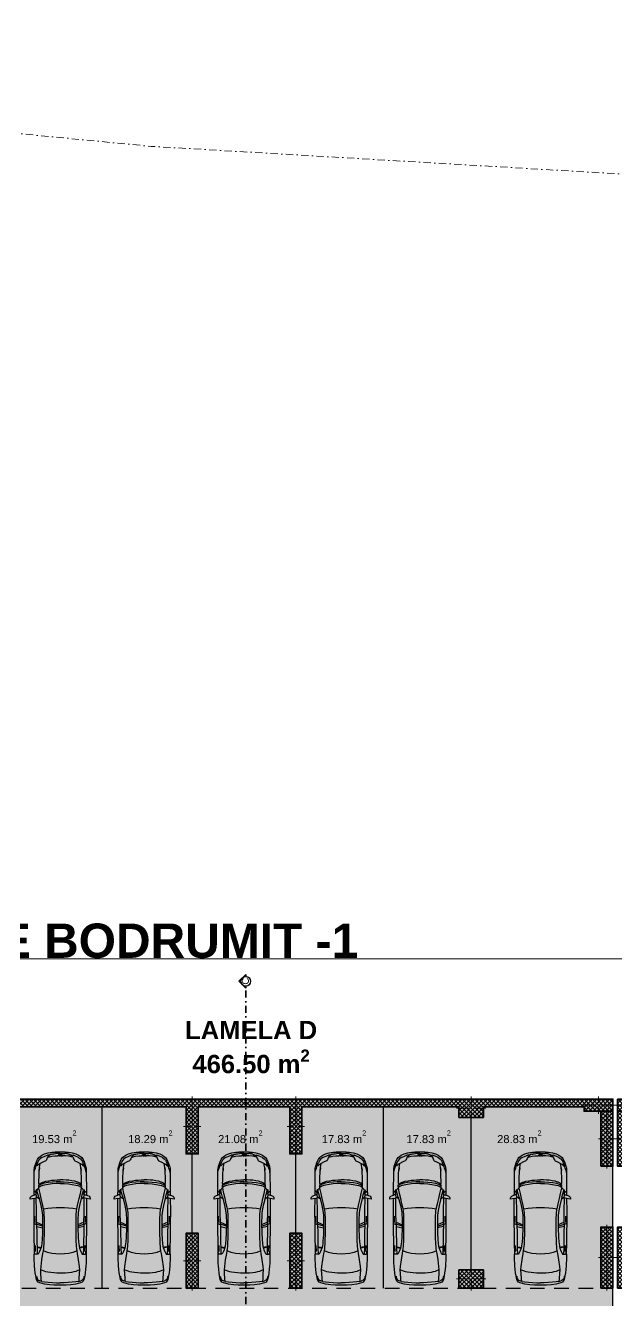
# Model space of a CAD drawing. Header units: millimetres. Extents: x -38220 to 93650, y -79022 to 35214.
# Drawn here: x 32836 to 52215, y -6606 to 35214 of the extents above; entities that cross this region are included whole.
import ezdxf

# ---------------------------------------------------------------- set-up
doc = ezdxf.new("R2010")
doc.units = ezdxf.units.MM
doc.header["$MEASUREMENT"] = 0
doc.linetypes.add('Dot & Dashed', pattern=[502.708322, 238.125, -132.291667, 0, -132.291655])
doc.linetypes.add('Long Dashed', pattern=[793.749976, 476.249993, -317.499983])
for name, color, linetype, lineweight, true_color in [('A - Fill Zone_Pen_No__102', 7, 'Continuous', 13, 0xcccccc), ('A - Fill Zone_Pen_No__156', 7, 'Continuous', 20, 0x54689e), ('A - Fill Zone_Pen_No__176', 7, 'Continuous', 15, 0x93a0c6), ('A - Parcelat_Pen_No__161', 7, 'Continuous', 13, 0x6a6a6a), ('A - Prerjet_Pen_No__48', 7, 'Continuous', 25, 0xa80f02), ('A - Prerjet_Pen_No__8', 7, 'Continuous', 35, 0xa80f02), ('Annotation - Text_Pen_No__48', 7, 'Continuous', 25, 0xa80f02), ('Annotation - Text_Pen_No__62', 7, 'Continuous', 20, 0xaaaaaa)]:
    doc.layers.add(name, color=color, linetype=linetype, lineweight=lineweight, true_color=true_color)
for name, color, linetype in [('A - Muret', 7, 'Continuous'), ('A - Prerjet', 7, 'Continuous'), ('A - Shtyllat', 7, 'Continuous'), ('A1 - Bodrumi -1', 7, 'Continuous')]:
    doc.layers.add(name, color=color, linetype=linetype)
for name, color, linetype, lineweight in [('A - Muret_Pen_No__101', 252, 'Continuous', 13), ('A - Muret_Pen_No__7', 7, 'Continuous', 35), ('A - Rrugë_Pen_No__1', 7, 'Continuous', 13), ('A - Shtyllat_Pen_No__1', 7, 'Continuous', 13), ('A - Shtyllat_Pen_No__7', 7, 'Continuous', 35), ('A -Polyline_Pen_No__42', 8, 'Continuous', 25), ('A1 - Bodrumi -1_Pen_No__42', 8, 'Continuous', 25), ('Interior - Furniture _Pen_No__42', 8, 'Continuous', 25)]:
    doc.layers.add(name, color=color, linetype=linetype, lineweight=lineweight)
doc.styles.add('GENERATED_STYLE_1', font='')
doc.styles.add('GENERATED_STYLE_2', font='')
doc.styles.get('GENERATED_STYLE_1').set_extended_font_data('Arial', bold=True)
doc.styles.get('GENERATED_STYLE_2').set_extended_font_data('Arial')
pattern_1 = [(45, (0, 0), (-68.9429, 68.9429), []), (135, (0, 0), (68.9429, 68.9429), [])]

# ---------------------------------------------------------------- blocks, each defined once
blk = doc.blocks.new('Slab_2', base_point=(27550, -19001))
at = {"layer": 'A1 - Bodrumi -1_Pen_No__42', "color": 8, "linetype": 'Continuous', "lineweight": 25, "flags": 128}
blk.add_lwpolyline([(27550, -19001), (52100, -19001), (52100, 0), (27550, 0)], close=True, dxfattribs=at)
blk = doc.blocks.new('Wall_2', base_point=(27550, 0))
at = {"layer": 'A - Muret_Pen_No__101', "linetype": 'Continuous', "lineweight": 13}
h = blk.add_hatch(dxfattribs=at)
h.set_pattern_fill('Concrete_Block', color=252, style=0, pattern_type=2)
h.set_pattern_definition(pattern_1)
h.paths.add_polyline_path([(31800, 0), (28500, 0), (28500, -250), (31800, -250)])
h = blk.add_hatch(dxfattribs=at)
h.set_pattern_fill('Concrete_Block', color=252, style=0, pattern_type=2)
h.set_pattern_definition(pattern_1)
h.paths.add_polyline_path([(32600, 0), (32600, -250), (38100, -250), (38100, 0)])
h = blk.add_hatch(dxfattribs=at)
h.set_pattern_fill('Concrete_Block', color=252, style=0, pattern_type=2)
h.set_pattern_definition(pattern_1)
h.paths.add_polyline_path([(38500, 0), (38500, -250), (41500, -250), (41500, 0)])
h = blk.add_hatch(dxfattribs=at)
h.set_pattern_fill('Concrete_Block', color=252, style=0, pattern_type=2)
h.set_pattern_definition(pattern_1)
h.paths.add_polyline_path([(41900, -250), (47050, -250), (47050, 0), (41900, 0)])
h = blk.add_hatch(dxfattribs=at)
h.set_pattern_fill('Concrete_Block', color=252, style=0, pattern_type=2)
h.set_pattern_definition(pattern_1)
h.paths.add_polyline_path([(51150, 0), (47850, 0), (47850, -250), (51150, -250)])
at = {"layer": 'A - Muret_Pen_No__7', "color": 7, "linetype": 'Continuous', "lineweight": 35, "flags": 128}
for points in [[(31800, 0), (28500, 0)], [(38100, 0), (32600, 0)], [(41500, 0), (38500, 0)], [(47050, 0), (41900, 0)], [(51150, 0), (47850, 0)], [(28500, -250), (31800, -250)], [(32600, -250), (38100, -250)], [(38500, -250), (41500, -250)], [(41900, -250), (47050, -250)], [(47850, -250), (51150, -250)]]:
    blk.add_lwpolyline(points, dxfattribs=at)
blk = doc.blocks.new('Column_39', base_point=(38300, -5300))
at = {"layer": 'A - Shtyllat', "linetype": 'Continuous', "lineweight": 0, "true_color": 0x000000}
h = blk.add_hatch(dxfattribs=at)
h.set_pattern_fill('Concrete_Block', color=18, style=0, pattern_type=2)
h.set_pattern_definition(pattern_1)
h.paths.add_polyline_path([(38500, -6200), (38500, -4400), (38100, -4400), (38100, -6200)])
at = {"layer": 'A - Shtyllat_Pen_No__1', "color": 7, "linetype": 'Continuous', "lineweight": 13}
for p, q in [((38300, -5220), (38300, -4320)), ((38220, -5300), (38020, -5300)), ((38300, -5380), (38300, -6280)), ((38380, -5300), (38580, -5300))]:
    blk.add_line(p, q, dxfattribs=at)
blk.add_point((38300, -5300), dxfattribs=at)
at = {"layer": 'A - Shtyllat_Pen_No__7', "color": 7, "linetype": 'Continuous', "lineweight": 35, "flags": 128}
blk.add_lwpolyline([(38500, -6200), (38100, -6200), (38100, -4400), (38500, -4400)], close=True, dxfattribs=at)
blk = doc.blocks.new('Column_40', base_point=(38300, -900))
at = {"layer": 'A - Shtyllat', "linetype": 'Continuous', "lineweight": 0, "true_color": 0x000000}
h = blk.add_hatch(dxfattribs=at)
h.set_pattern_fill('Concrete_Block', color=18, style=0, pattern_type=2)
h.set_pattern_definition(pattern_1)
h.paths.add_polyline_path([(38100, 0), (38100, -250), (38500, -250), (38500, 0)])
h = blk.add_hatch(dxfattribs=at)
h.set_pattern_fill('Concrete_Block', color=18, style=0, pattern_type=2)
h.set_pattern_definition(pattern_1)
h.paths.add_polyline_path([(38100, -250), (38100, -1800), (38500, -1800), (38500, -250)])
at = {"layer": 'A - Shtyllat_Pen_No__1', "color": 7, "linetype": 'Continuous', "lineweight": 13}
for p, q in [((38300, -820), (38300, 80)), ((38220, -900), (38020, -900)), ((38300, -980), (38300, -1880)), ((38380, -900), (38580, -900))]:
    blk.add_line(p, q, dxfattribs=at)
blk.add_point((38300, -900), dxfattribs=at)
at = {"layer": 'A - Shtyllat_Pen_No__7', "color": 7, "linetype": 'Continuous', "lineweight": 35, "flags": 128}
for points in [[(38500, 0), (38100, 0)], [(38100, -250), (38100, -1800), (38500, -1800), (38500, -250)]]:
    blk.add_lwpolyline(points, dxfattribs=at)
blk = doc.blocks.new('Column_43', base_point=(41700, -5300))
at = {"layer": 'A - Shtyllat', "linetype": 'Continuous', "lineweight": 0, "true_color": 0x000000}
h = blk.add_hatch(dxfattribs=at)
h.set_pattern_fill('Concrete_Block', color=18, style=0, pattern_type=2)
h.set_pattern_definition(pattern_1)
h.paths.add_polyline_path([(41900, -6200), (41900, -4400), (41500, -4400), (41500, -6200)])
at = {"layer": 'A - Shtyllat_Pen_No__1', "color": 7, "linetype": 'Continuous', "lineweight": 13}
for p, q in [((41700, -5220), (41700, -4320)), ((41620, -5300), (41420, -5300)), ((41700, -5380), (41700, -6280)), ((41780, -5300), (41980, -5300))]:
    blk.add_line(p, q, dxfattribs=at)
blk.add_point((41700, -5300), dxfattribs=at)
at = {"layer": 'A - Shtyllat_Pen_No__7', "color": 7, "linetype": 'Continuous', "lineweight": 35, "flags": 128}
blk.add_lwpolyline([(41900, -6200), (41500, -6200), (41500, -4400), (41900, -4400)], close=True, dxfattribs=at)
blk = doc.blocks.new('Column_44', base_point=(41700, -900))
at = {"layer": 'A - Shtyllat', "linetype": 'Continuous', "lineweight": 0, "true_color": 0x000000}
h = blk.add_hatch(dxfattribs=at)
h.set_pattern_fill('Concrete_Block', color=18, style=0, pattern_type=2)
h.set_pattern_definition(pattern_1)
h.paths.add_polyline_path([(41500, 0), (41500, -250), (41900, -250), (41900, 0)])
h = blk.add_hatch(dxfattribs=at)
h.set_pattern_fill('Concrete_Block', color=18, style=0, pattern_type=2)
h.set_pattern_definition(pattern_1)
h.paths.add_polyline_path([(41500, -250), (41500, -1800), (41900, -1800), (41900, -250)])
at = {"layer": 'A - Shtyllat_Pen_No__1', "color": 7, "linetype": 'Continuous', "lineweight": 13}
for p, q in [((41700, -820), (41700, 80)), ((41620, -900), (41420, -900)), ((41700, -980), (41700, -1880)), ((41780, -900), (41980, -900))]:
    blk.add_line(p, q, dxfattribs=at)
blk.add_point((41700, -900), dxfattribs=at)
at = {"layer": 'A - Shtyllat_Pen_No__7', "color": 7, "linetype": 'Continuous', "lineweight": 35, "flags": 128}
for points in [[(41900, 0), (41500, 0)], [(41500, -250), (41500, -1800), (41900, -1800), (41900, -250)]]:
    blk.add_lwpolyline(points, dxfattribs=at)
blk = doc.blocks.new('Column_45', base_point=(47450, -300))
at = {"layer": 'A - Shtyllat', "linetype": 'Continuous', "lineweight": 0, "true_color": 0x000000}
h = blk.add_hatch(dxfattribs=at)
h.set_pattern_fill('Concrete_Block', color=18, style=0, pattern_type=2)
h.set_pattern_definition(pattern_1)
h.paths.add_polyline_path([(47050, 0), (47050, -250), (47850, -250), (47850, 0)])
h = blk.add_hatch(dxfattribs=at)
h.set_pattern_fill('Concrete_Block', color=18, style=0, pattern_type=2)
h.set_pattern_definition(pattern_1)
h.paths.add_polyline_path([(47850, -250), (47050, -250), (47050, -600), (47850, -600)])
at = {"layer": 'A - Shtyllat_Pen_No__1', "color": 7, "linetype": 'Continuous', "lineweight": 13}
for p, q in [((47450, -220), (47450, 80)), ((47370, -300), (46970, -300)), ((47450, -380), (47450, -680)), ((47530, -300), (47930, -300))]:
    blk.add_line(p, q, dxfattribs=at)
blk.add_point((47450, -300), dxfattribs=at)
at = {"layer": 'A - Shtyllat_Pen_No__7', "color": 7, "linetype": 'Continuous', "lineweight": 35, "flags": 128}
for points in [[(47850, 0), (47050, 0)], [(47050, -250), (47050, -600), (47850, -600), (47850, -250)]]:
    blk.add_lwpolyline(points, dxfattribs=at)
blk = doc.blocks.new('Column_46', base_point=(47450, -5900))
at = {"layer": 'A - Shtyllat', "linetype": 'Continuous', "lineweight": 0, "true_color": 0x000000}
h = blk.add_hatch(dxfattribs=at)
h.set_pattern_fill('Concrete_Block', color=18, style=0, pattern_type=2)
h.set_pattern_definition(pattern_1)
h.paths.add_polyline_path([(47050, -5600), (47050, -6200), (47850, -6200), (47850, -5600)])
at = {"layer": 'A - Shtyllat_Pen_No__1', "color": 7, "linetype": 'Continuous', "lineweight": 13}
for p, q in [((47450, -5820), (47450, -5520)), ((47370, -5900), (46970, -5900)), ((47450, -5980), (47450, -6280)), ((47530, -5900), (47930, -5900))]:
    blk.add_line(p, q, dxfattribs=at)
blk.add_point((47450, -5900), dxfattribs=at)
at = {"layer": 'A - Shtyllat_Pen_No__7', "color": 7, "linetype": 'Continuous', "lineweight": 35, "flags": 128}
blk.add_lwpolyline([(47050, -5600), (47050, -6200), (47850, -6200), (47850, -5600)], close=True, dxfattribs=at)
blk = doc.blocks.new('Column_49', base_point=(51900, -1300))
at = {"layer": 'A - Shtyllat', "linetype": 'Continuous', "lineweight": 0, "true_color": 0x000000}
h = blk.add_hatch(dxfattribs=at)
h.set_pattern_fill('Concrete_Block', color=18, style=0, pattern_type=2)
h.set_pattern_definition(pattern_1)
h.paths.add_polyline_path([(51700, -2200), (52100, -2200), (52100, -400), (51700, -400)])
at = {"layer": 'A - Shtyllat_Pen_No__1', "color": 7, "linetype": 'Continuous', "lineweight": 13}
for p, q in [((51900, -1220), (51900, -320)), ((51820, -1300), (51620, -1300)), ((51900, -1380), (51900, -2280)), ((51980, -1300), (52180, -1300))]:
    blk.add_line(p, q, dxfattribs=at)
blk.add_point((51900, -1300), dxfattribs=at)
at = {"layer": 'A - Shtyllat_Pen_No__7', "color": 7, "linetype": 'Continuous', "lineweight": 35, "flags": 128}
blk.add_lwpolyline([(51700, -2200), (52100, -2200), (52100, -400), (51700, -400)], close=True, dxfattribs=at)
blk = doc.blocks.new('Column_50', base_point=(51625, -200))
at = {"layer": 'A - Shtyllat', "linetype": 'Continuous', "lineweight": 0, "true_color": 0x000000}
h = blk.add_hatch(dxfattribs=at)
h.set_pattern_fill('Concrete_Block', color=18, style=0, pattern_type=2)
h.set_pattern_definition(pattern_1)
h.paths.add_polyline_path([(51150, -250), (52100, -250), (52100, 0), (51150, 0)])
h = blk.add_hatch(dxfattribs=at)
h.set_pattern_fill('Concrete_Block', color=18, style=0, pattern_type=2)
h.set_pattern_definition(pattern_1)
h.paths.add_polyline_path([(52100, -250), (51150, -250), (51150, -400), (52100, -400)])
at = {"layer": 'A - Shtyllat_Pen_No__1', "color": 7, "linetype": 'Continuous', "lineweight": 13}
for p, q in [((51625, -120), (51625, 80)), ((51545, -200), (51070, -200)), ((51625, -280), (51625, -480)), ((51705, -200), (52180, -200))]:
    blk.add_line(p, q, dxfattribs=at)
blk.add_point((51625, -200), dxfattribs=at)
at = {"layer": 'A - Shtyllat_Pen_No__7', "color": 7, "linetype": 'Continuous', "lineweight": 35, "flags": 128}
for points in [[(52100, -250), (52100, 0), (51150, 0)], [(51150, -250), (51150, -400), (52100, -400), (52100, -250)]]:
    blk.add_lwpolyline(points, dxfattribs=at)
blk = doc.blocks.new('Column_54', base_point=(51900, -5200))
at = {"layer": 'A - Shtyllat', "linetype": 'Continuous', "lineweight": 0, "true_color": 0x000000}
h = blk.add_hatch(dxfattribs=at)
h.set_pattern_fill('Concrete_Block', color=18, style=0, pattern_type=2)
h.set_pattern_definition(pattern_1)
h.paths.add_polyline_path([(51700, -6200), (52100, -6200), (52100, -4200), (51700, -4200)])
at = {"layer": 'A - Shtyllat_Pen_No__1', "color": 7, "linetype": 'Continuous', "lineweight": 13}
for p, q in [((51900, -5120), (51900, -4120)), ((51820, -5200), (51620, -5200)), ((51900, -5280), (51900, -6280)), ((51980, -5200), (52180, -5200))]:
    blk.add_line(p, q, dxfattribs=at)
blk.add_point((51900, -5200), dxfattribs=at)
at = {"layer": 'A - Shtyllat_Pen_No__7', "color": 7, "linetype": 'Continuous', "lineweight": 35, "flags": 128}
blk.add_lwpolyline([(51700, -6200), (52100, -6200), (52100, -4200), (51700, -4200)], close=True, dxfattribs=at)
blk = doc.blocks.new('Column_55', base_point=(52450, -1300))
at = {"layer": 'A - Shtyllat', "linetype": 'Continuous', "lineweight": 0, "true_color": 0x000000}
h = blk.add_hatch(dxfattribs=at)
h.set_pattern_fill('Concrete_Block', color=18, style=0, pattern_type=2)
h.set_pattern_definition(pattern_1)
h.paths.add_polyline_path([(52650, -2200), (52650, -400), (52250, -400), (52250, -2200)])
at = {"layer": 'A - Shtyllat_Pen_No__1', "color": 7, "linetype": 'Continuous', "lineweight": 13}
for p, q in [((52450, -1220), (52450, -320)), ((52370, -1300), (52170, -1300)), ((52450, -1380), (52450, -2280)), ((52530, -1300), (52730, -1300))]:
    blk.add_line(p, q, dxfattribs=at)
blk.add_point((52450, -1300), dxfattribs=at)
at = {"layer": 'A - Shtyllat_Pen_No__7', "color": 7, "linetype": 'Continuous', "lineweight": 35, "flags": 128}
blk.add_lwpolyline([(52650, -2200), (52250, -2200), (52250, -400), (52650, -400)], close=True, dxfattribs=at)
blk = doc.blocks.new('Column_56', base_point=(52725, -200))
at = {"layer": 'A - Shtyllat', "linetype": 'Continuous', "lineweight": 0, "true_color": 0x000000}
h = blk.add_hatch(dxfattribs=at)
h.set_pattern_fill('Concrete_Block', color=18, style=0, pattern_type=2)
h.set_pattern_definition(pattern_1)
h.paths.add_polyline_path([(52250, 0), (52250, -250), (53200, -250), (53200, 0)])
h = blk.add_hatch(dxfattribs=at)
h.set_pattern_fill('Concrete_Block', color=18, style=0, pattern_type=2)
h.set_pattern_definition(pattern_1)
h.paths.add_polyline_path([(53200, -250), (52250, -250), (52250, -400), (53200, -400)])
at = {"layer": 'A - Shtyllat_Pen_No__1', "color": 7, "linetype": 'Continuous', "lineweight": 13}
for p, q in [((52725, -120), (52725, 80)), ((52645, -200), (52170, -200)), ((52725, -280), (52725, -480)), ((52805, -200), (53280, -200))]:
    blk.add_line(p, q, dxfattribs=at)
blk.add_point((52725, -200), dxfattribs=at)
at = {"layer": 'A - Shtyllat_Pen_No__7', "color": 7, "linetype": 'Continuous', "lineweight": 35, "flags": 128}
for points in [[(52250, 0), (52250, -250)], [(53200, 0), (52250, 0)], [(52250, -250), (52250, -400), (53200, -400), (53200, -250)]]:
    blk.add_lwpolyline(points, dxfattribs=at)
blk = doc.blocks.new('Column_57', base_point=(52450, -5200))
at = {"layer": 'A - Shtyllat', "linetype": 'Continuous', "lineweight": 0, "true_color": 0x000000}
h = blk.add_hatch(dxfattribs=at)
h.set_pattern_fill('Concrete_Block', color=18, style=0, pattern_type=2)
h.set_pattern_definition(pattern_1)
h.paths.add_polyline_path([(52650, -6200), (52650, -4200), (52250, -4200), (52250, -6200)])
at = {"layer": 'A - Shtyllat_Pen_No__1', "color": 7, "linetype": 'Continuous', "lineweight": 13}
for p, q in [((52450, -5120), (52450, -4120)), ((52370, -5200), (52170, -5200)), ((52450, -5280), (52450, -6280)), ((52530, -5200), (52730, -5200))]:
    blk.add_line(p, q, dxfattribs=at)
blk.add_point((52450, -5200), dxfattribs=at)
at = {"layer": 'A - Shtyllat_Pen_No__7', "color": 7, "linetype": 'Continuous', "lineweight": 35, "flags": 128}
blk.add_lwpolyline([(52650, -6200), (52250, -6200), (52250, -4200), (52650, -4200)], close=True, dxfattribs=at)
blk = doc.blocks.new('Car 05 22')
at = {"layer": 'Interior - Furniture _Pen_No__42', "color": 8, "linetype": 'Continuous', "lineweight": 25}
for p, q in [((-252, 841), (-372, 830)), ((-168, 845), (-252, 841)), ((-78, 851), (-168, 845)), ((-24, 852), (-78, 851)), ((40, 852), (-24, 852)), ((231, 846), (40, 852)), ((139, 832), (165, 840)), ((165, 840), (195, 844)), ((195, 844), (231, 846)), ((400, 848), (231, 846)), ((591, 852), (400, 848)), ((857, 856), (591, 852)), ((1130, 859), (857, 856)), ((1121, 838), (1120, 836)), ((1130, 859), (1121, 838)), ((1536, 860), (1130, 859)), ((1958, 858), (1536, 860)), ((1961, 983), (1929, 983)), ((1929, 983), (1958, 858)), ((1958, 858), (1977, 777)), ((1997, 975), (1961, 983)), ((2027, 945), (1997, 975)), ((2055, 898), (2027, 945)), ((2068, 858), (2055, 898)), ((2120, 857), (2068, 858)), ((2075, 836), (2068, 858)), ((2193, 856), (2120, 857)), ((2182, 834), (2193, 856)), ((2808, 853), (2193, 856)), ((2856, 853), (2808, 853)), ((2808, 853), (2877, 843)), ((2891, 853), (2856, 853)), ((2877, 843), (2954, 814)), ((2923, 852), (2891, 853)), ((2945, 849), (2923, 852)), ((2990, 840), (2945, 849)), ((3014, 833), (2990, 840)), ((-855, 511), (-875, 345)), ((-815, 668), (-855, 511)), ((-785, 722), (-815, 668)), ((-783, 510), (-795, 391)), ((-758, 747), (-785, 722)), ((-768, 602), (-783, 510)), ((-768, 602), (-751, 670)), ((-764, 617), (-666, 624)), ((-706, 776), (-758, 747)), ((-729, 716), (-751, 670)), ((-701, 743), (-729, 716)), ((-585, 801), (-706, 776)), ((-665, 761), (-701, 743)), ((-666, 624), (-501, 634)), ((-627, 772), (-665, 761)), ((-595, 778), (-627, 772)), ((-483, 817), (-585, 801)), ((-501, 634), (-383, 642)), ((-372, 830), (-483, 817)), ((-383, 642), (-274, 631)), ((-274, 631), (-56, 601)), ((-56, 601), (146, 567)), ((125, 791), (129, 820)), ((126, 744), (125, 791)), ((327, 762), (125, 756)), ((132, 723), (126, 744)), ((129, 820), (139, 832)), ((147, 711), (132, 723)), ((146, 567), (233, 552)), ((171, 697), (147, 711)), ((213, 677), (171, 697)), ((211, 809), (418, 816)), ((266, 655), (213, 677)), ((233, 552), (315, 541)), ((319, 636), (266, 655)), ((315, 541), (384, 535)), ((393, 618), (319, 636)), ((522, 765), (327, 762)), ((339, 683), (330, 634)), ((355, 762), (339, 683)), ((357, 683), (347, 629)), ((373, 763), (357, 683)), ((384, 535), (454, 530)), ((475, 607), (393, 618)), ((454, 530), (526, 526)), ((521, 602), (475, 607)), ((570, 597), (521, 602)), ((814, 769), (522, 765)), ((526, 526), (628, 522)), ((653, 591), (570, 597)), ((628, 522), (757, 518)), ((773, 585), (653, 591)), ((757, 518), (1323, 518)), ((907, 580), (773, 585)), ((1109, 774), (814, 769)), ((1042, 578), (907, 580)), ((1036, 773), (997, 579)), ((1042, 578), (1108, 774)), ((1228, 578), (1042, 578)), ((1173, 775), (1090, 578)), ((1115, 809), (1109, 774)), ((1109, 774), (1538, 780)), ((1120, 833), (1115, 809)), ((1120, 836), (1120, 833)), ((1163, 830), (1220, 829)), ((1220, 829), (1370, 831)), ((1316, 580), (1228, 578)), ((1403, 584), (1316, 580)), ((1323, 518), (1420, 522)), ((1484, 590), (1403, 584)), ((1420, 522), (1467, 524)), ((1467, 524), (1511, 528)), ((1562, 601), (1484, 590)), ((1511, 528), (1554, 533)), ((1538, 780), (1975, 786)), ((1554, 533), (1597, 541)), ((1730, 634), (1562, 601)), ((1597, 541), (1597, 541)), ((1611, 544), (1780, 582)), ((2000, 702), (1730, 634)), ((1780, 582), (1953, 621)), ((1939, 686), (1996, 777)), ((1953, 621), (2122, 660)), ((1977, 777), (2020, 777)), ((2000, 702), (2214, 763)), ((2020, 777), (2044, 783)), ((2044, 783), (2063, 792)), ((2063, 792), (2070, 800)), ((2069, 788), (2065, 794)), ((2069, 788), (2148, 790)), ((2070, 800), (2075, 809)), ((2075, 809), (2075, 836)), ((2107, 732), (2148, 790)), ((2122, 660), (2294, 698)), ((2148, 790), (2167, 814)), ((2148, 790), (2206, 792)), ((2167, 814), (2182, 834)), ((2206, 792), (2227, 791)), ((2227, 770), (2214, 763)), ((2214, 763), (2238, 752)), ((2227, 791), (2233, 790)), ((2234, 774), (2227, 770)), ((2233, 790), (2238, 787)), ((2238, 777), (2234, 774)), ((2241, 784), (2238, 787)), ((2238, 777), (2241, 781)), ((2238, 752), (2259, 740)), ((2241, 781), (2241, 784)), ((2259, 740), (2269, 731)), ((2269, 731), (2279, 722)), ((2279, 722), (2294, 698)), ((2294, 698), (2317, 701)), ((2294, 698), (2294, 698)), ((2317, 701), (2346, 703)), ((2355, 640), (2317, 701)), ((2346, 703), (2379, 702)), ((2380, 575), (2355, 640)), ((2410, 649), (2379, 702)), ((2379, 702), (2411, 694)), ((2397, 514), (2380, 575)), ((2419, 396), (2397, 514)), ((2436, 583), (2410, 649)), ((2411, 694), (2411, 694)), ((2429, 682), (2411, 694)), ((2429, 682), (2457, 700)), ((2429, 682), (2429, 682)), ((2429, 682), (2457, 640)), ((2454, 522), (2436, 583)), ((2478, 401), (2454, 522)), ((2457, 700), (2535, 698)), ((2457, 640), (2487, 574)), ((2487, 574), (2492, 562)), ((2492, 562), (2518, 477)), ((2518, 477), (2538, 384)), ((2535, 698), (2535, 698)), ((2535, 698), (2673, 696)), ((2673, 696), (2787, 691)), ((2787, 691), (2868, 687)), ((2868, 687), (2960, 679)), ((2960, 679), (2868, 687)), ((2904, 833), (2905, 833)), ((2954, 814), (3076, 775)), ((2960, 679), (3047, 666)), ((3154, 783), (3014, 833)), ((3022, 758), (3024, 762)), ((3024, 754), (3022, 758)), ((3024, 762), (3035, 765)), ((3038, 743), (3024, 754)), ((3035, 765), (3047, 764)), ((3051, 731), (3038, 743)), ((3047, 764), (3061, 763)), ((3047, 666), (3100, 657)), ((3065, 715), (3051, 731)), ((3061, 763), (3090, 757)), ((3077, 698), (3065, 715)), ((3100, 763), (3076, 775)), ((3100, 657), (3077, 698)), ((3090, 757), (3108, 751)), ((3114, 753), (3100, 763)), ((3153, 554), (3100, 657)), ((3108, 751), (3123, 746)), ((3123, 746), (3114, 753)), ((3170, 727), (3123, 746)), ((3190, 476), (3153, 554)), ((3236, 748), (3154, 783)), ((3212, 701), (3170, 727)), ((3199, 467), (3190, 476)), ((3221, 454), (3199, 467)), ((3254, 663), (3212, 701)), ((3256, 439), (3221, 454)), ((3269, 728), (3236, 748)), ((3302, 603), (3254, 663)), ((3288, 425), (3256, 439)), ((3299, 706), (3269, 728)), ((3319, 408), (3288, 425)), ((3337, 663), (3299, 706)), ((3302, 603), (3346, 501)), ((3374, 604), (3337, 663)), ((3346, 501), (3374, 420)), ((3418, 513), (3374, 604)), ((3391, 344), (3374, 420)), ((3457, 393), (3418, 513)), ((-883, 195), (-885, 0)), ((-885, 0), (-883, -195)), ((-875, 345), (-883, 195)), ((-807, 125), (-808, 0)), ((-807, -125), (-808, 0)), ((-802, 259), (-807, 125)), ((-795, 391), (-802, 259)), ((2434, 266), (2419, 396)), ((2442, 132), (2434, 266)), ((2444, 0), (2442, 132)), ((2444, 0), (2442, -132)), ((2494, 269), (2478, 401)), ((2503, 133), (2494, 269)), ((2506, 0), (2503, 133)), ((2538, 384), (2551, 286)), ((2551, 286), (2560, 194)), ((2560, 194), (2564, 101)), ((2564, 101), (2566, 0)), ((2564, -101), (2566, 0)), ((3353, 384), (3319, 408)), ((3325, 377), (3321, 370)), ((3321, 370), (3321, 362)), ((3321, 362), (3338, 277)), ((3328, 380), (3325, 377)), ((3338, 379), (3328, 380)), ((3364, 358), (3338, 379)), ((3338, 277), (3352, 173)), ((3352, 173), (3358, 76)), ((3377, 360), (3353, 384)), ((3354, 28), (3358, 76)), ((3354, 28), (3354, -1)), ((3354, -28), (3354, 1)), ((3397, 316), (3364, 358)), ((3371, 12), (3370, -1)), ((3371, -12), (3370, 1)), ((3372, 24), (3371, 12)), ((3376, 39), (3372, 24)), ((3382, 47), (3376, 39)), ((3391, 344), (3377, 360)), ((3386, 48), (3382, 47)), ((3386, 48), (3394, 48)), ((3399, 47), (3394, 48)), ((3408, 289), (3397, 316)), ((3404, 39), (3399, 47)), ((3404, 39), (3408, 24)), ((3408, 289), (3414, 267)), ((3408, 24), (3410, 8)), ((3410, 8), (3410, 0)), ((3414, 267), (3418, 243)), ((3418, 243), (3424, 201)), ((3424, 201), (3428, 152)), ((3432, 40), (3428, 152)), ((3432, 57), (3432, 57)), ((3432, 0), (3432, 40)), ((3432, 0), (3432, -40)), ((3468, 331), (3457, 393)), ((3474, 264), (3468, 331)), ((3478, 200), (3474, 264)), ((3479, 165), (3478, 200)), ((3490, 165), (3479, 165)), ((3490, -165), (3490, 165)), ((-883, -195), (-875, -345)), ((-875, -345), (-855, -511)), ((-802, -259), (-807, -125)), ((-795, -391), (-802, -259)), ((-783, -510), (-795, -391)), ((2419, -396), (2397, -514)), ((2434, -266), (2419, -396)), ((2442, -132), (2434, -266)), ((2478, -401), (2454, -522)), ((2494, -269), (2478, -401)), ((2503, -133), (2494, -269)), ((2506, 0), (2503, -133)), ((2518, -477), (2538, -384)), ((2538, -384), (2551, -286)), ((2551, -286), (2560, -194)), ((2560, -194), (2564, -101)), ((3319, -408), (3288, -425)), ((3353, -384), (3319, -408)), ((3321, -362), (3338, -277)), ((3321, -370), (3321, -362)), ((3325, -377), (3321, -370)), ((3328, -380), (3325, -377)), ((3338, -379), (3328, -380)), ((3338, -277), (3352, -173)), ((3364, -358), (3338, -379)), ((3352, -173), (3358, -76)), ((3377, -360), (3353, -384)), ((3354, -28), (3358, -76)), ((3397, -316), (3364, -358)), ((3372, -24), (3371, -12)), ((3376, -39), (3372, -24)), ((3391, -344), (3374, -420)), ((3382, -47), (3376, -39)), ((3391, -344), (3377, -360)), ((3386, -48), (3382, -47)), ((3386, -48), (3394, -48)), ((3399, -47), (3394, -48)), ((3408, -289), (3397, -316)), ((3404, -39), (3399, -47)), ((3404, -39), (3408, -24)), ((3408, -24), (3410, -8)), ((3408, -289), (3414, -267)), ((3410, -8), (3410, 0)), ((3414, -267), (3418, -243)), ((3418, -243), (3424, -201)), ((3418, -513), (3457, -393)), ((3424, -201), (3428, -152)), ((3432, -40), (3428, -152)), ((3432, -57), (3432, -57)), ((3457, -393), (3468, -331)), ((3468, -331), (3474, -264)), ((3474, -264), (3478, -200)), ((3478, -200), (3479, -165)), ((3479, -165), (3490, -165)), ((-855, -511), (-815, -668)), ((-815, -668), (-785, -722)), ((-785, -722), (-758, -747)), ((-768, -602), (-783, -510)), ((-768, -602), (-751, -670)), ((-764, -617), (-666, -624)), ((-758, -747), (-706, -776)), ((-729, -716), (-751, -670)), ((-701, -743), (-729, -716)), ((-706, -776), (-585, -801)), ((-665, -761), (-701, -743)), ((-666, -624), (-501, -634)), ((-627, -772), (-665, -761)), ((-595, -778), (-627, -772)), ((-585, -801), (-483, -817)), ((-501, -634), (-383, -642)), ((-483, -817), (-372, -830)), ((-383, -642), (-274, -631)), ((-372, -830), (-252, -841)), ((-274, -631), (-56, -601)), ((-56, -601), (146, -567)), ((126, -744), (125, -791)), ((327, -762), (125, -756)), ((125, -791), (129, -820)), ((132, -723), (126, -744)), ((129, -820), (139, -832)), ((147, -711), (132, -723)), ((139, -832), (165, -840)), ((146, -567), (233, -552)), ((171, -697), (147, -711)), ((213, -677), (171, -697)), ((211, -809), (418, -816)), ((266, -655), (213, -677)), ((233, -552), (315, -541)), ((319, -636), (266, -655)), ((315, -541), (384, -535)), ((393, -618), (319, -636)), ((522, -765), (327, -762)), ((339, -683), (330, -634)), ((355, -762), (339, -683)), ((357, -683), (347, -629)), ((373, -763), (357, -683)), ((384, -535), (454, -530)), ((475, -607), (393, -618)), ((454, -530), (526, -526)), ((521, -602), (475, -607)), ((570, -597), (521, -602)), ((814, -769), (522, -765)), ((526, -526), (628, -522)), ((653, -591), (570, -597)), ((628, -522), (757, -518)), ((773, -585), (653, -591)), ((757, -518), (1323, -518)), ((907, -580), (773, -585)), ((1109, -774), (814, -769)), ((1042, -578), (907, -580)), ((1036, -773), (997, -579)), ((1042, -578), (1108, -774)), ((1228, -578), (1042, -578)), ((1173, -775), (1090, -578)), ((1109, -774), (1538, -780)), ((1115, -809), (1109, -774)), ((1120, -833), (1115, -809)), ((1120, -836), (1120, -833)), ((1121, -838), (1120, -836)), ((1163, -830), (1220, -829)), ((1220, -829), (1370, -831)), ((1316, -580), (1228, -578)), ((1403, -584), (1316, -580)), ((1323, -518), (1420, -522)), ((1484, -590), (1403, -584)), ((1420, -522), (1467, -524)), ((1467, -524), (1511, -528)), ((1562, -601), (1484, -590)), ((1511, -528), (1554, -533)), ((1538, -780), (1975, -786)), ((1554, -533), (1597, -541)), ((1730, -634), (1562, -601)), ((1597, -541), (1597, -541)), ((1611, -544), (1780, -582)), ((2000, -702), (1730, -634)), ((1780, -582), (1953, -621)), ((1939, -686), (1996, -777)), ((1953, -621), (2122, -660)), ((1958, -858), (1977, -777)), ((1977, -777), (2020, -777)), ((2000, -702), (2214, -763)), ((2020, -777), (2044, -783)), ((2044, -783), (2063, -792)), ((2063, -792), (2070, -800)), ((2069, -788), (2065, -794)), ((2075, -836), (2068, -858)), ((2069, -788), (2148, -790)), ((2070, -800), (2075, -809)), ((2075, -809), (2075, -836)), ((2107, -732), (2148, -790)), ((2122, -660), (2294, -698)), ((2148, -790), (2167, -814)), ((2148, -790), (2206, -792)), ((2167, -814), (2182, -834)), ((2182, -834), (2193, -856)), ((2206, -792), (2227, -791)), ((2214, -763), (2238, -752)), ((2227, -770), (2214, -763)), ((2234, -774), (2227, -770)), ((2227, -791), (2233, -790)), ((2233, -790), (2238, -787)), ((2238, -777), (2234, -774)), ((2238, -752), (2259, -740)), ((2238, -777), (2241, -781)), ((2241, -784), (2238, -787)), ((2241, -781), (2241, -784)), ((2259, -740), (2269, -731)), ((2269, -731), (2279, -722)), ((2279, -722), (2294, -698)), ((2294, -698), (2317, -701)), ((2294, -698), (2294, -698)), ((2355, -640), (2317, -701)), ((2317, -701), (2346, -703)), ((2346, -703), (2379, -702)), ((2380, -575), (2355, -640)), ((2410, -649), (2379, -702)), ((2379, -702), (2411, -694)), ((2397, -514), (2380, -575)), ((2436, -583), (2410, -649)), ((2429, -682), (2411, -694)), ((2411, -694), (2411, -694)), ((2429, -682), (2457, -640)), ((2429, -682), (2429, -682)), ((2429, -682), (2457, -700)), ((2454, -522), (2436, -583)), ((2457, -640), (2487, -574)), ((2457, -700), (2535, -698)), ((2487, -574), (2492, -562)), ((2492, -562), (2518, -477)), ((2535, -698), (2673, -696)), ((2535, -698), (2535, -698)), ((2673, -696), (2787, -691)), ((2787, -691), (2868, -687)), ((2868, -687), (2960, -679)), ((2960, -679), (2868, -687)), ((2877, -843), (2954, -814)), ((2954, -814), (3076, -775)), ((2960, -679), (3047, -666)), ((2990, -840), (3014, -833)), ((3014, -833), (3154, -783)), ((3024, -754), (3022, -758)), ((3022, -758), (3024, -762)), ((3038, -743), (3024, -754)), ((3024, -762), (3035, -765)), ((3035, -765), (3047, -764)), ((3051, -731), (3038, -743)), ((3047, -666), (3100, -657)), ((3047, -764), (3061, -763)), ((3065, -715), (3051, -731)), ((3061, -763), (3090, -757)), ((3077, -698), (3065, -715)), ((3100, -763), (3076, -775)), ((3100, -657), (3077, -698)), ((3090, -757), (3108, -751)), ((3153, -554), (3100, -657)), ((3114, -753), (3100, -763)), ((3108, -751), (3123, -746)), ((3123, -746), (3114, -753)), ((3170, -727), (3123, -746)), ((3190, -476), (3153, -554)), ((3154, -783), (3236, -748)), ((3212, -701), (3170, -727)), ((3199, -467), (3190, -476)), ((3221, -454), (3199, -467)), ((3254, -663), (3212, -701)), ((3256, -439), (3221, -454)), ((3236, -748), (3269, -728)), ((3302, -603), (3254, -663)), ((3288, -425), (3256, -439)), ((3269, -728), (3299, -706)), ((3299, -706), (3337, -663)), ((3302, -603), (3346, -501)), ((3337, -663), (3374, -604)), ((3346, -501), (3374, -420)), ((3374, -604), (3418, -513)), ((-252, -841), (-168, -845)), ((-168, -845), (-78, -851)), ((-78, -851), (-24, -852)), ((-24, -852), (40, -852)), ((40, -852), (231, -846)), ((165, -840), (195, -844)), ((195, -844), (231, -846)), ((231, -846), (400, -848)), ((400, -848), (591, -852)), ((591, -852), (857, -856)), ((857, -856), (1130, -859)), ((1130, -859), (1121, -838)), ((1130, -859), (1536, -860)), ((1536, -860), (1958, -858)), ((1958, -858), (1929, -983)), ((1929, -983), (1961, -983)), ((1961, -983), (1997, -975)), ((1997, -975), (2027, -945)), ((2027, -945), (2055, -898)), ((2055, -898), (2068, -858)), ((2068, -858), (2120, -857)), ((2120, -857), (2193, -856)), ((2193, -856), (2808, -853)), ((2808, -853), (2877, -843)), ((2808, -853), (2856, -853)), ((2856, -853), (2891, -853)), ((2891, -853), (2923, -852)), ((2923, -852), (2945, -849)), ((2945, -849), (2990, -840))]:
    blk.add_line(p, q, dxfattribs=at)
for centre, radius, start, end in [((493, 218), 973, 154.1545, 170.9117), ((1650, 0), 1520, 158.6992, 201.3008), ((-1245, 0), 2907, 349.2142, 10.7858), ((1856, -2), 2354, 170.8804, 189.9223), ((493, -218), 973, 191.2305, 205.8455)]:
    blk.add_arc(centre, radius, start, end, dxfattribs=at)
blk = doc.blocks.new('Cutting Plane_3', base_point=(40060, -30585))
at = {"layer": 'A - Prerjet_Pen_No__48', "color": 14, "linetype": 'Continuous', "lineweight": 25, "true_color": 0xa80f02}
for p, q in [((39835, 3865), (40060, 4090)), ((40060, 3640), (39835, 3865)), ((40060, 4090), (40060, 4024)), ((40060, 3705), (40060, 3640)), ((40060, -30360), (39835, -30585)), ((40060, -30426), (40060, -30360)), ((39835, -30585), (40060, -30810)), ((40060, -30810), (40060, -30744))]:
    blk.add_line(p, q, dxfattribs=at)
for centre in [(40060, 3865), (40060, -30585)]:
    blk.add_circle(centre, 159, dxfattribs=at)
at = {"layer": 'A - Prerjet_Pen_No__8', "color": 14, "linetype": 'Dot & Dashed', "lineweight": 35, "true_color": 0xa80f02}
blk.add_line((40060, -30360), (40060, 3640), dxfattribs=at)
at = {"layer": 'A - Prerjet_Pen_No__48', "color": 14, "lineweight": 25, "true_color": 0xa80f02, "char_height": 225, "rotation": 90, "style": 'GENERATED_STYLE_2'}
for s, insert, attachment_point in [('\\A1;{\\pql;\\pt0;\\fArial|b0|i0|c0|p34;C}', (40163, 3753), 7), ('\\A1;{\\pqr;\\pt0;\\fArial|b0|i0|c0|p34;C}', (40163, -30474), 9)]:
    blk.add_mtext(s, dxfattribs=dict(at, insert=insert, attachment_point=attachment_point))

msp = doc.modelspace()

# ---------------------------------------------------------------- hatches: boundary and pattern name
at = {"layer": 'A - Fill Zone_Pen_No__102', "linetype": 'Continuous', "lineweight": 0, "true_color": 0xf2f2f2}
for points in [[(35350, -6200), (35350, 0), (32200, 0), (32200, -6200)], [(38300, -6200), (38300, 0), (35350, 0), (35350, -6200)], [(41700, -6200), (41700, 0), (38300, 0), (38300, -6200)], [(44575, -6200), (44575, 0), (41700, 0), (41700, -6200)], [(47450, -6200), (47450, 0), (44575, 0), (44575, -6200)], [(52100, -6200), (52100, 0), (47450, 0), (47450, -6200)]]:
    msp.add_hatch(color=7, dxfattribs=at).paths.add_polyline_path(points)
at = {"layer": 'A - Fill Zone_Pen_No__176', "linetype": 'Continuous', "lineweight": 0, "true_color": 0x242831}
msp.add_hatch(color=250, dxfattribs=at).paths.add_polyline_path([(52100, -11401), (52100, -6200), (27550, -6200), (27550, -11401), (32600, -11401), (32600, -19001), (37900, -19001), (37900, -11401)])

# ---------------------------------------------------------------- linework, layer by layer
at = {"layer": 'A - Parcelat_Pen_No__161', "color": 251, "linetype": 'Dot & Dashed', "lineweight": 13, "true_color": 0x6a6a6a, "flags": 128}
msp.add_lwpolyline([(78175, 13495), (76868, 28903), (36954, 31250), (-4039, 35214), (-1402, 28995), (4335, 9785), (4469, 9352), (4547, 9080), (4575, 8977), (7707, -2126), (20173, -14195), (29997, -13043), (42854, -11425), (77930, -6932)], close=True, dxfattribs=at)
at = {"layer": 'A - Rrugë_Pen_No__1', "color": 7, "linetype": 'Continuous', "lineweight": 13}
msp.add_lwpolyline([(76768, 4605), (-585, 4601)], dxfattribs=at)
at = {"layer": 'A -Polyline_Pen_No__42', "color": 8, "linetype": 'Continuous', "lineweight": 25}
for points in [[(35350, -6200), (35350, -250)], [(44575, -6200), (44575, -250)], [(47450, -5600), (47450, -600)], [(38300, -4401), (38300, -1800)], [(41700, -4401), (41700, -1800)]]:
    msp.add_lwpolyline(points, dxfattribs=at)
at = {"layer": 'A -Polyline_Pen_No__42', "color": 8, "linetype": 'Long Dashed', "lineweight": 25}
msp.add_lwpolyline([(27950, -6200), (51700, -6200)], dxfattribs=at)

# ---------------------------------------------------------------- block references
at = {"layer": 'A - Muret', "color": 7, "lineweight": 35}
msp.add_blockref('Wall_2', (27550, 0), dxfattribs=at)
at = {"layer": 'A - Prerjet', "color": 14, "lineweight": 35, "true_color": 0xa80f02}
msp.add_blockref('Cutting Plane_3', (40060, -30585), dxfattribs=at)
at = {"layer": 'A - Shtyllat', "color": 7, "lineweight": 35}
for name, p in [('Column_40', (38300, -900)), ('Column_44', (41700, -900)), ('Column_45', (47450, -300)), ('Column_50', (51625, -200)), ('Column_56', (52725, -200)), ('Column_49', (51900, -1300)), ('Column_55', (52450, -1300)), ('Column_54', (51900, -5200)), ('Column_57', (52450, -5200)), ('Column_39', (38300, -5300)), ('Column_43', (41700, -5300)), ('Column_46', (47450, -5900))]:
    msp.add_blockref(name, p, dxfattribs=at)
at = {"layer": 'A1 - Bodrumi -1', "color": 8, "linetype": 'Continuous', "lineweight": 25}
msp.add_blockref('Slab_2', (27550, -19001), dxfattribs=at)
at = {"layer": 'Interior - Furniture _Pen_No__42', "color": 8, "linetype": 'Continuous', "lineweight": 25, "xscale": -1, "zscale": 1000, "rotation": 270}
for p in [(33975, -5215), (36725, -5215), (40000, -5215), (43188, -5215), (45763, -5215), (49723, -5215)]:
    msp.add_blockref('Car 05 22', p, dxfattribs=at)

# ---------------------------------------------------------------- texts
at = {"layer": 'A - Fill Zone_Pen_No__156', "color": 165, "lineweight": 20, "true_color": 0x54689e, "char_height": 262.5, "attachment_point": 7, "style": 'GENERATED_STYLE_1'}
for s, insert in [('{\\fArial|b0|i0|c0|p34;19.53 m{\\H0.66x;\\S2^  ;}}', (33050, -1447)), ('{\\fArial|b0|i0|c0|p34;18.29 m{\\H0.66x;\\S2^  ;}}', (36200, -1447)), ('{\\fArial|b0|i0|c0|p34;21.08 m{\\H0.66x;\\S2^  ;}}', (39150, -1447)), ('{\\fArial|b0|i0|c0|p34;17.83 m{\\H0.66x;\\S2^  ;}}', (42550, -1447)), ('{\\fArial|b0|i0|c0|p34;17.83 m{\\H0.66x;\\S2^  ;}}', (45325, -1447)), ('{\\fArial|b0|i0|c0|p34;28.83 m{\\H0.66x;\\S2^  ;}}', (48300, -1447))]:
    msp.add_mtext(s, dxfattribs=dict(at, insert=insert))
at = {"layer": 'Annotation - Text_Pen_No__48', "color": 14, "linetype": 'Continuous', "lineweight": 25, "true_color": 0xa80f02, "insert": (40234, 2567), "char_height": 600, "attachment_point": 2, "line_spacing_factor": 0.940857, "style": 'GENERATED_STYLE_1'}
msp.add_mtext('\\A1;{\\pqc;\\fArial|b1|i0|c0|p34;LAMELA D\\P\\pqc;\\fArial|b1|i0|c0|p34;466.50 m\\fArial|b1|i0|c0|p34;\\A1{\\H.66x;\\S2^  ;}}', dxfattribs=at)
at = {"layer": 'Annotation - Text_Pen_No__62', "color": 253, "linetype": 'Continuous', "lineweight": 20, "true_color": 0xaaaaaa, "insert": (32266, 5758), "char_height": 1125, "attachment_point": 2, "style": 'GENERATED_STYLE_1'}
msp.add_mtext('\\A1;{\\pqc;\\fArial|b1|i0|c0|p34;PLANIMETRIA E BODRUMIT -\\fArial|b1|i0|c0|p34;1}', dxfattribs=at)

doc.saveas('drawing.dxf')
